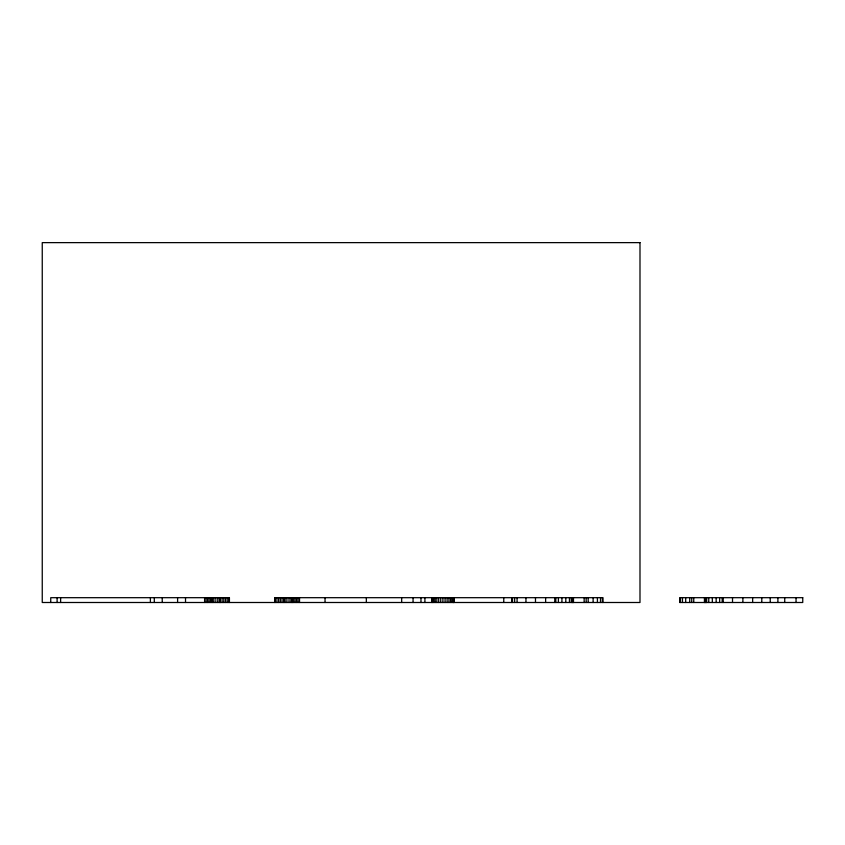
<?xml version="1.0" encoding="UTF-8"?>
<svg xmlns="http://www.w3.org/2000/svg" width="845" height="845" viewBox="0 0 845 845"><rect width="100%" height="100%" fill="white"/><g stroke="black" fill="none" stroke-linecap="round" stroke-linejoin="round"><path stroke-width="1.27" d="M796.043 597.69L796.043 602.496M784.73 597.69L784.73 602.496M777.896 597.69L777.896 602.496M770.228 597.69L770.228 602.496M761.789 597.69L761.789 602.496M752.652 597.69L752.652 602.496M742.871 597.69L742.871 602.496M732.52 597.69L732.52 602.496M723.172 597.69L723.236 602.496M722.19 597.69L722.19 602.496M719.655 597.69L719.655 602.496M716.159 597.69L716.159 602.496M712.324 597.69L712.324 602.496M708.754 597.69L708.754 602.496M706.684 597.69L706.642 602.496M706.304 597.69L706.304 602.496M706.156 597.69L706.04 602.496M705.575 597.69L705.575 602.496M705.353 597.69L705.353 602.496M705.121 597.69L705.121 602.496M704.888 597.69L704.888 602.496M704.656 597.69L704.656 602.496M704.434 597.69L704.434 602.496M693.745 597.69L693.745 602.496M691.728 597.69L691.728 602.496M689.721 597.69L689.721 602.496M685.696 597.69L685.696 602.496M682.464 597.69L682.464 602.496M680.447 597.69L680.447 602.496M603.013 602.496L603.013 597.69L274.699 597.69L274.699 602.496M602.379 597.69L602.379 602.496M600.51 597.69L600.51 602.496M597.415 597.69L597.415 602.496M593.116 597.69L593.116 602.496M588.183 597.69L588.183 602.496M586.166 597.69L586.166 602.496M584.159 597.69L584.159 602.496M573.48 597.69L573.48 602.496M573.259 597.69L573.259 602.496M573.026 597.69L573.026 602.496M572.794 597.69L572.794 602.496M572.561 597.69L572.561 602.496M572.34 597.69L572.34 602.496M571.769 597.69L571.769 602.496M571.252 597.69L571.294 602.496M569.445 597.69L569.445 602.496M565.812 597.69L565.812 602.496M561.925 597.69L561.925 602.496M558.387 597.69L558.387 602.496M555.809 597.69L555.809 602.496M554.742 597.69L554.816 602.496M545.627 597.69L545.627 602.496M535.487 597.69L535.487 602.496M525.949 597.69L525.949 602.496M517.077 597.69L517.077 602.496M514.658 597.69L514.658 602.496M512.514 597.69L512.514 602.496M511.69 597.69L511.69 602.496M503.768 597.69L503.768 602.496M453.997 597.69L453.997 602.496M453.892 597.69L453.892 602.496M453.68 597.69L453.68 602.496M453.374 597.69L453.374 602.496M452.973 597.69L452.973 602.496M451.927 597.69L451.927 602.496M450.575 597.69L450.575 602.496M448.948 597.69L448.948 602.496M447.1 597.69L447.1 602.496M445.072 597.69L445.072 602.496M442.907 597.69L442.907 602.496M440.731 597.69L440.731 602.496M438.703 597.69L438.703 602.496M436.854 597.69L436.854 602.496M435.238 597.69L435.238 602.496M433.876 597.69L433.876 602.496M432.83 597.69L432.83 602.496M432.122 597.69L432.122 602.496M431.922 597.69L431.806 602.496M424.908 597.69L424.908 602.496M420.979 597.69L420.979 602.496M413.057 597.69L413.057 602.496M401.671 597.69L401.671 602.496M366.339 597.69L366.339 602.496M325.04 597.69L325.04 602.496M299.531 597.69L299.531 602.496M298.063 597.69L298.063 602.496M296.595 597.69L296.595 602.496M295.127 597.69L295.127 602.496M293.669 597.69L293.669 602.496M292.212 597.69L292.212 602.496M292.043 597.69L292.043 602.496M291.958 597.69L291.958 602.496M290.891 597.69L290.891 602.496M289.022 597.69L289.022 602.496M286.909 597.69L286.909 602.496M285.103 597.69L285.103 602.496M284.121 597.69L284.121 602.496M283.74 597.69L283.74 602.496M282.029 597.69L282.029 602.496M280.329 597.69L280.329 602.496M278.639 597.69L278.639 602.496M276.949 597.69L276.949 602.496M275.259 597.69L275.259 602.496M229.428 602.496L229.428 597.69L50.742 597.69L50.742 602.496M228.868 597.69L228.868 602.496M227.189 597.69L227.189 602.496M225.499 597.69L225.499 602.496M223.798 597.69L223.798 602.496M222.098 597.69L222.098 602.496M220.387 597.69L220.387 602.496M219.024 597.69L219.024 602.496M217.218 597.69L217.218 602.496M215.105 597.69L215.105 602.496M213.236 597.69L213.236 602.496M212.084 597.69L212.169 602.496M211.926 597.69L211.926 602.496M210.468 597.69L210.468 602.496M209 597.69L209 602.496M207.532 597.69L207.532 602.496M206.064 597.69L206.064 602.496M204.596 597.69L204.596 602.496M185.52 597.69L185.52 602.496M177.598 597.69L177.598 602.496M162.229 597.69L162.229 602.496M154.308 597.69L154.308 602.496M150.389 597.69L150.389 602.496M60.629 597.69L60.629 602.496M57.101 597.69L57.101 602.496M639.992 242.631L42.25 242.631L42.25 602.496L639.992 602.496L639.992 242.631M802.75 597.69L679.655 597.69L679.655 602.496L802.75 602.496L802.75 597.69M220.006 602.496L220.006 597.69L219.975 602.496"/></g></svg>
